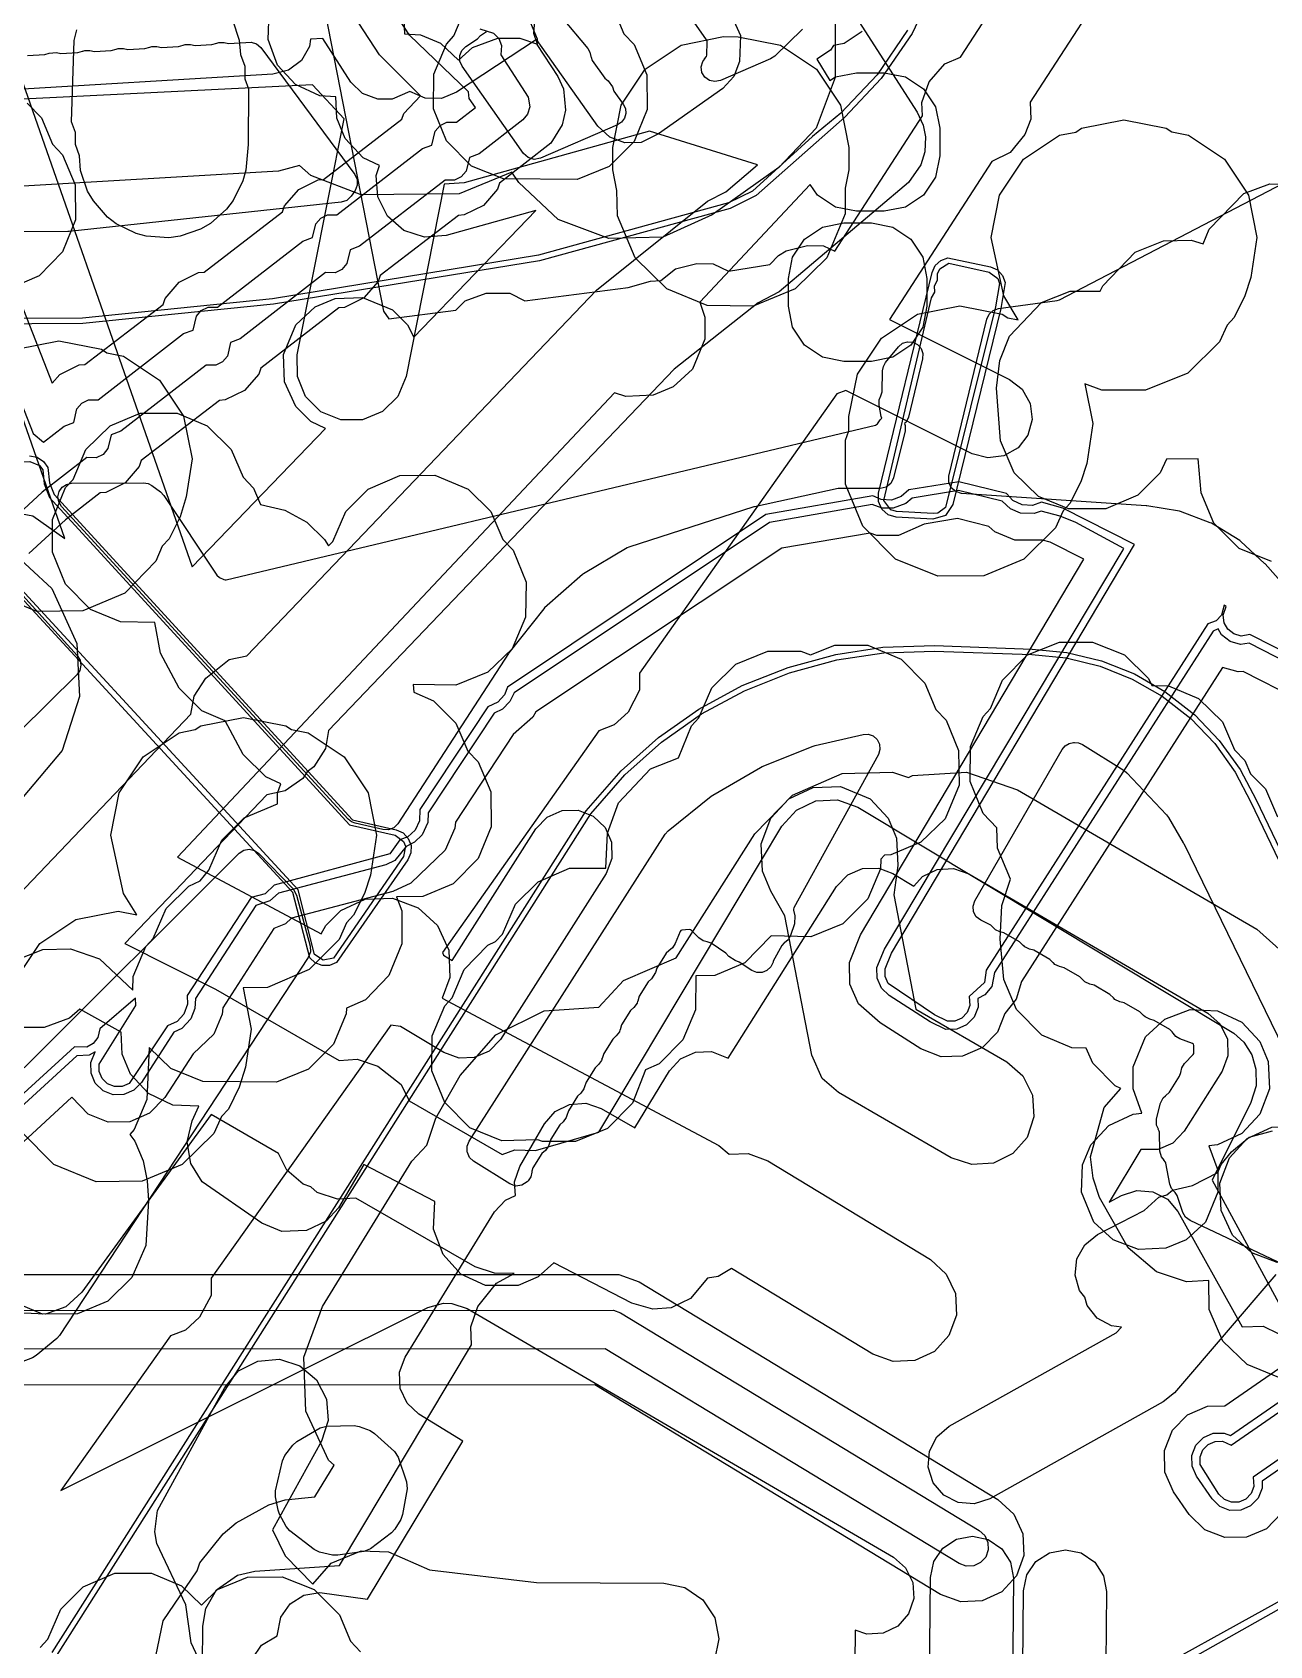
# Model space of a CAD drawing. Header units: metres. Extents: x -2677 to -840, y 169 to 1487.
# Drawn here: x -1967.2 to -1922.5, y 277.6 to 335.8 of the extents above; entities that cross this region are included whole.
import ezdxf

# ---------------------------------------------------------------- set-up
doc = ezdxf.new("R2010")
doc.units = ezdxf.units.M
doc.layers.add('AI_GREENING_EXCLUSIONS', color=1, linetype='Continuous')
doc.layers.add('AI_GREENING_LAWN', color=82, linetype='Continuous')

msp = doc.modelspace()

# ---------------------------------------------------------------- linework, layer by layer
at = {"layer": 'AI_GREENING_EXCLUSIONS'}
for points in [[(-1973.6, 337.795), (-1967.155, 321.328), (-1966.779, 321.02), (-1966.037, 321.594), (-1965.693, 321.723), (-1965.576, 322.219), (-1965.397, 322.425), (-1965.153, 322.547), (-1964.812, 322.544), (-1961.728, 324.932), (-1961.384, 325.061), (-1961.267, 325.557), (-1961.088, 325.763), (-1960.843, 325.885), (-1960.503, 325.881), (-1957.419, 328.27), (-1957.074, 328.399), (-1956.958, 328.895), (-1956.778, 329.101), (-1956.534, 329.223), (-1956.193, 329.219), (-1953.109, 331.607), (-1952.765, 331.736), (-1952.648, 332.232), (-1952.469, 332.438), (-1952.225, 332.56), (-1951.884, 332.556), (-1951.195, 333.09), (-1951.427, 333.415), (-1951.452, 333.658), (-1953.572, 335.696), (-1961.815, 348.358)], [(-1972.318, 338.087), (-1966.467, 323.138), (-1966.193, 323.453), (-1965.495, 323.802), (-1965.292, 323.816), (-1962.467, 325.988), (-1962.396, 326.202), (-1961.884, 326.791), (-1961.186, 327.139), (-1960.983, 327.153), (-1958.158, 329.326), (-1958.086, 329.54), (-1957.574, 330.129), (-1956.876, 330.477), (-1956.674, 330.491), (-1953.848, 332.664), (-1953.777, 332.877), (-1953.182, 333.508), (-1954.662, 334.987), (-1962.904, 347.649)], [(-1957.349, 340.269), (-1954.516, 325.737), (-1954.326, 325.466), (-1951.909, 325.783), (-1951.564, 326.113), (-1950.813, 326.392), (-1949.954, 326.389), (-1949.412, 326.11), (-1945.68, 326.599), (-1944.882, 326.822), (-1944.511, 326.85), (-1943.972, 327.266), (-1943.205, 327.467), (-1942.621, 327.447), (-1942.07, 327.185), (-1940.568, 327.429), (-1940.267, 327.746), (-1939.984, 327.915), (-1939.217, 328.117), (-1938.633, 328.096), (-1938.227, 327.911), (-1935.067, 332.791), (-1935.095, 333.267), (-1934.821, 334.02), (-1934.262, 334.672), (-1933.698, 334.904), (-1931.17, 338.808)], [(-1969.138, 338.563), (-1961.418, 316.516), (-1956.605, 321.504), (-1957.134, 321.766), (-1957.674, 322.306), (-1958.083, 323.188), (-1958.122, 324.174), (-1957.674, 325.25), (-1956.975, 325.897), (-1956.252, 326.199), (-1955.266, 326.238), (-1954.19, 325.79), (-1953.65, 325.25), (-1953.423, 324.803), (-1949.012, 329.375), (-1952.256, 328.473), (-1953.034, 328.414), (-1953.776, 328.658), (-1954.367, 329.167), (-1954.719, 329.864), (-1954.777, 330.642), (-1954.662, 330.993), (-1955.246, 331.278), (-1955.893, 331.977), (-1956.195, 332.7), (-1956.234, 333.475), (-1956.806, 333.514), (-1957.688, 333.923), (-1958.335, 334.622), (-1958.676, 335.539), (-1958.637, 336.525)], [(-1927.631, 338.753), (-1931.175, 333.281), (-1931.153, 332.664), (-1931.37, 332.121), (-1931.902, 331.462), (-1932.562, 331.14), (-1936.258, 325.446), (-1931.93, 323.281), (-1931.468, 322.922), (-1931.178, 322.414), (-1931.105, 321.833), (-1931.259, 321.269), (-1931.618, 320.806), (-1932.127, 320.517), (-1932.708, 320.444), (-1933.272, 320.598), (-1937.833, 322.879), (-1938.153, 322.762), (-1945.271, 312.683), (-1945.274, 312.066), (-1945.69, 311.278), (-1946.195, 310.81), (-1946.742, 310.599), (-1952.39, 302.601), (-1952.347, 302.501), (-1952.04, 302.315), (-1949.014, 307.061), (-1948.609, 307.483), (-1948.073, 307.719), (-1947.488, 307.731), (-1946.943, 307.519), (-1946.52, 307.114), (-1946.285, 306.578), (-1946.272, 305.993), (-1946.484, 305.448), (-1950.298, 299.466), (-1950.703, 299.044), (-1951.239, 298.808), (-1951.789, 298.79), (-1952.339, 298.989), (-1953.901, 299.934), (-1954.246, 299.98), (-1960.727, 290.846), (-1960.731, 290.229), (-1961.15, 289.442), (-1961.655, 288.975), (-1962.203, 288.766), (-1966.162, 283.187), (-1952.918, 289.796), (-1952.354, 289.95), (-1952.046, 289.94), (-1951.493, 289.75), (-1936.114, 280.786), (-1935.675, 280.398), (-1935.419, 279.872), (-1935.383, 279.288), (-1935.573, 278.734), (-1935.961, 278.296), (-1936.487, 278.039), (-1937.071, 278.003), (-1937.496, 278.15), (-1937.529, 274.583)], [(-1938.214, 336.244), (-1938.213, 334.171), (-1938.907, 332.348), (-1940.245, 330.928), (-1942.654, 329.215), (-1944.434, 328.416), (-1946.384, 328.358), (-1948.208, 329.052), (-1949.627, 330.39), (-1949.888, 330.758), (-1951.778, 329.98), (-1955.314, 329.942), (-1957.135, 330.642), (-1957.54, 330.994), (-1958.299, 330.796), (-1968.333, 330.198), (-1970.529, 330.449), (-1972.33, 331.473), (-1988.821, 330.67), (-1990.746, 330.981), (-1992.382, 331.991), (-1993.548, 333.588), (-1993.995, 335.43), (-1994.088, 338.014)], [(-1934.557, 337.627), (-1935.44, 335.763), (-1936.56, 334.131), (-1937.863, 332.744), (-1941.072, 329.911), (-1942.007, 329.452), (-1948.89, 327.561), (-1958.485, 325.989), (-1965.36, 325.295), (-1978.244, 325.213), (-1981.866, 325.364), (-1985.49, 325.871), (-1990.071, 327.22), (-1992.86, 328.886), (-1995.479, 331.328), (-1996.349, 332.686), (-1996.962, 333.905), (-1997.49, 335.232), (-1997.913, 336.669)], [(-1967.939, 318.498), (-1967.171, 318.359), (-1966.013, 317.535), (-1973.001, 337.49)], [(-1935.606, 335.875), (-1936.706, 334.268), (-1938.009, 332.88), (-1939.035, 332.043), (-1941.199, 330.066), (-1942.06, 329.645), (-1948.923, 327.758), (-1958.518, 326.187), (-1965.38, 325.494), (-1978.245, 325.413), (-1981.843, 325.563), (-1985.434, 326.063), (-1989.969, 327.392), (-1992.724, 329.032), (-1995.342, 331.474), (-1996.17, 332.776), (-1996.784, 333.995), (-1997.304, 335.305), (-1997.705, 336.66)], [(-1937.578, 336.53), (-1935.262, 332.926), (-1935.04, 332.456), (-1934.952, 332.026), (-1934.976, 331.487), (-1935.121, 331.023), (-1935.574, 330.388), (-1940.231, 326.437), (-1940.997, 326.048), (-1944.029, 323.644), (-1956.494, 310.609), (-1956.606, 309.96), (-1957.024, 309.301), (-1957.274, 309.125), (-1957.427, 308.882), (-1958.064, 308.432), (-1958.718, 308.284), (-1963.843, 302.924), (-1960.578, 301.282), (-1956.113, 298.706), (-1955.46, 298.749), (-1954.721, 298.498), (-1953.878, 297.837), (-1953.587, 297.248), (-1950.227, 295.309), (-1949.776, 295.478), (-1949.025, 295.452), (-1946.744, 296.117), (-1940.136, 307.16), (-1939.614, 307.737), (-1938.908, 308.071), (-1938.129, 308.11), (-1937.394, 307.847), (-1923.83, 299.695), (-1923.475, 299.363), (-1923.187, 298.906), (-1923.033, 298.388), (-1923.031, 297.785), (-1923.219, 297.187), (-1924.616, 294.387), (-1920.187, 286.218)], [(-1953.795, 336.525), (-1953.756, 335.75), (-1953.184, 335.711), (-1952.461, 335.409), (-1951.805, 334.804), (-1951.303, 335.255), (-1950.386, 335.596), (-1949.594, 335.596), (-1948.959, 335.373), (-1949.086, 335.761), (-1949.026, 336.539)], [(-1941.872, 336.222), (-1941.632, 335.688), (-1941.664, 334.753), (-1941.872, 334.206), (-1942.274, 333.78), (-1944.586, 332.136), (-1945.217, 331.827), (-1945.802, 331.81), (-1946.349, 332.018), (-1946.775, 332.419), (-1948.995, 335.54), (-1951.879, 333.638), (-1952.422, 333.42), (-1953.008, 333.427), (-1953.561, 333.672), (-1954.197, 333.394), (-1954.72, 333.391), (-1955.267, 333.601), (-1955.691, 334.004), (-1956.709, 335.58), (-1957.143, 335.558), (-1957.179, 335.296), (-1957.475, 334.791), (-1957.941, 334.438), (-1958.507, 334.29), (-1968.541, 333.692)], [(-1951.032, 335.929), (-1950.546, 335.774), (-1950.355, 335.58), (-1950.252, 335.327), (-1950.282, 334.987), (-1949.294, 333.467), (-1949.236, 333.115), (-1949.315, 332.854), (-1949.487, 332.642), (-1951.066, 331.419), (-1951.41, 331.29), (-1951.527, 330.794), (-1951.706, 330.588), (-1951.951, 330.466), (-1952.292, 330.47), (-1955.375, 328.081), (-1955.72, 327.952), (-1955.837, 327.457), (-1956.016, 327.25), (-1956.26, 327.128), (-1956.601, 327.132), (-1959.685, 324.744), (-1960.029, 324.615), (-1960.146, 324.119), (-1960.325, 323.913), (-1960.569, 323.791), (-1960.91, 323.795), (-1963.994, 321.406), (-1964.339, 321.277), (-1964.455, 320.781), (-1964.634, 320.575), (-1964.879, 320.453), (-1965.22, 320.457), (-1966.832, 319.208), (-1968.149, 317.984)], [(-1949.269, 336.294), (-1948.975, 335.571), (-1948.977, 335.368), (-1948.218, 334.211), (-1948.021, 333.768), (-1947.942, 332.991), (-1948.066, 332.465), (-1948.482, 331.805), (-1950.327, 330.363), (-1950.398, 330.149), (-1950.91, 329.56), (-1951.609, 329.212), (-1951.811, 329.198), (-1954.636, 327.025), (-1954.708, 326.812), (-1955.22, 326.223), (-1955.918, 325.874), (-1956.12, 325.86), (-1958.946, 323.688), (-1959.017, 323.474), (-1959.529, 322.885), (-1960.227, 322.537), (-1960.43, 322.522), (-1963.255, 320.35), (-1963.327, 320.136), (-1963.838, 319.547), (-1964.537, 319.199), (-1964.739, 319.185), (-1965.99, 318.216), (-1967.317, 316.998)], [(-1959.968, 336.255), (-1959.719, 335.524), (-1959.679, 335.002), (-1959.519, 334.585), (-1959.519, 334.122), (-1959.39, 333.762), (-1959.401, 331.752), (-1959.484, 330.828), (-1959.587, 330.444), (-1959.94, 329.729), (-1960.176, 329.421), (-1960.759, 328.906), (-1961.114, 328.699), (-1961.855, 328.445), (-1962.264, 328.389), (-1963.073, 328.445), (-1963.44, 328.543), (-1964.157, 328.898), (-1964.47, 329.138), (-1964.98, 329.717), (-1965.189, 330.076), (-1965.442, 330.813), (-1965.479, 331.352), (-1965.632, 331.752), (-1965.632, 332.193), (-1965.771, 332.575), (-1965.677, 335.508), (-1965.575, 335.889)], [(-1937.242, 335.836), (-1937.891, 335.402), (-1938.278, 335.325), (-1938.39, 335.158), (-1938.872, 334.835), (-1938.406, 334.061), (-1938.209, 334.193), (-1937.444, 334.345), (-1936.444, 334.345), (-1935.679, 334.193), (-1935.03, 333.759), (-1934.596, 333.11), (-1934.444, 332.345), (-1934.444, 331.345), (-1934.596, 330.58), (-1935.03, 329.931), (-1935.679, 329.497), (-1936.444, 329.345), (-1937.444, 329.345), (-1938.209, 329.497), (-1938.858, 329.931), (-1939.113, 330.312), (-1943.105, 326.068), (-1942.919, 325.522), (-1942.919, 324.73), (-1943.367, 323.654), (-1944.066, 323.007), (-1944.789, 322.705), (-1945.775, 322.666), (-1946.184, 322.795), (-1961.95, 306.035), (-1956.759, 303.271), (-1956.593, 303.571), (-1956.053, 304.111), (-1955.171, 304.52), (-1954.185, 304.559), (-1953.268, 304.218), (-1952.569, 303.571), (-1952.16, 302.689), (-1952.121, 301.703), (-1952.395, 300.947), (-1942.416, 295.632), (-1942.045, 295.329), (-1941.355, 295.349), (-1940.651, 295.087), (-1934.782, 291.526), (-1934.207, 290.999), (-1933.877, 290.291), (-1933.843, 289.512), (-1934.11, 288.778), (-1934.637, 288.203), (-1935.344, 287.873), (-1936.124, 287.839), (-1936.857, 288.106), (-1941.96, 291.202), (-1942.444, 290.91), (-1942.82, 290.853), (-1943.433, 290.12), (-1944.137, 289.783), (-1944.799, 289.728), (-1945.549, 289.945), (-1948.372, 291.404), (-1948.935, 290.893), (-1949.658, 290.591), (-1950.838, 290.591), (-1951.72, 291), (-1952.367, 291.699), (-1952.708, 292.616), (-1952.661, 293.622), (-1955.227, 294.949), (-1956.136, 293.391), (-1956.586, 292.91), (-1957.287, 292.567), (-1958.188, 292.538), (-1958.909, 292.836), (-1961.058, 294.331), (-1961.471, 294.993), (-1961.599, 295.763), (-1961.423, 296.523), (-1961.181, 297.059), (-1962.113, 297.098), (-1962.995, 297.507), (-1963.642, 298.206), (-1963.944, 298.929), (-1963.983, 299.725), (-1965.473, 300.552), (-1965.844, 300.233), (-1966.761, 299.892), (-1967.553, 299.892)], [(-1971.919, 300.252), (-1961.461, 311.202), (-1961.348, 311.847), (-1960.929, 312.505), (-1960.086, 313.168), (-1959.445, 313.311), (-1946.832, 326.5), (-1942.821, 329.707), (-1942.158, 330.047), (-1941.013, 331.018), (-1944.92, 332.235), (-1951.604, 330.377), (-1952.324, 330.323), (-1953.7, 323.389), (-1953.999, 322.668), (-1954.55, 322.116), (-1955.271, 321.817), (-1956.051, 321.816), (-1956.772, 322.115), (-1957.324, 322.666), (-1957.623, 323.387), (-1957.624, 324.167), (-1955.934, 332.681), (-1957.072, 333.914), (-1975.323, 333.012)], [(-1967.369, 333.245), (-1966.86, 332.717), (-1966.463, 331.767), (-1966.093, 331.379), (-1965.64, 330.295), (-1965.625, 329.038), (-1966.093, 327.884), (-1966.942, 327.017), (-1968.082, 326.525)], [(-1922.47, 316.706), (-1923.635, 317.176), (-1924.557, 318.098), (-1925.01, 319.182), (-1925.12, 320.411), (-1926.262, 320.404), (-1926.485, 319.912), (-1927.295, 319.102), (-1928.445, 318.604), (-1929.796, 318.604), (-1930.879, 319.057), (-1931.757, 319.912), (-1932.255, 321.063), (-1932.4, 322.963), (-1932.27, 323.961), (-1931.931, 324.836), (-1930.77, 326.058), (-1929.741, 326.465), (-1928.649, 326.461), (-1928.557, 326.653), (-1927.396, 327.874), (-1926.367, 328.282), (-1926.367, 328.282), (-1925.372, 328.308), (-1924.943, 328.172), (-1924.727, 328.705), (-1923.468, 329.984), (-1922.537, 330.334), (-1921.398, 330.315)], [(-1967.755, 324.367), (-1966.224, 324.671), (-1964.693, 324.367), (-1964.494, 324.233), (-1964.494, 324.233), (-1963.891, 324.114), (-1962.594, 323.246), (-1961.726, 321.949), (-1961.422, 320.418), (-1961.629, 319.047), (-1961.855, 318.322), (-1962.248, 317.532), (-1962.497, 317.265), (-1962.726, 316.716), (-1963.849, 315.572), (-1965.358, 314.925), (-1967.019, 314.909), (-1968.541, 315.529)], [(-1967.835, 302.296), (-1966.805, 302.704), (-1965.811, 302.73), (-1964.761, 302.378), (-1963.562, 301.243), (-1963.547, 301.732), (-1963.094, 302.816), (-1962.822, 303.107), (-1962.355, 304.189), (-1961.544, 304.999), (-1961.132, 305.186), (-1960.82, 305.572), (-1960.353, 306.654), (-1959.542, 307.464), (-1958.341, 307.968), (-1958.341, 308.349), (-1958.214, 308.689), (-1958.762, 308.934), (-1959.573, 309.745), (-1960.225, 310.954), (-1961.071, 311.324), (-1961.881, 312.134), (-1962.565, 313.4), (-1962.767, 314.513), (-1963.999, 314.528), (-1965.083, 314.981), (-1965.989, 315.887), (-1966.456, 317.041), (-1966.456, 318.228), (-1965.989, 319.382), (-1965.717, 319.672), (-1965.249, 320.755), (-1964.382, 321.604), (-1963.298, 322.057), (-1961.962, 322.056), (-1960.879, 321.603), (-1960.011, 320.754), (-1959.575, 319.747), (-1959.205, 319.359), (-1958.957, 318.766), (-1958.071, 318.562), (-1957.284, 318.131), (-1956.637, 317.497), (-1956.498, 317.269), (-1956.341, 317.427), (-1955.873, 318.509), (-1955.063, 319.319), (-1953.922, 319.811), (-1952.665, 319.825), (-1951.454, 319.319), (-1950.644, 318.509), (-1950.208, 317.502), (-1949.838, 317.114), (-1949.371, 315.96), (-1949.385, 314.703), (-1949.877, 313.562), (-1950.744, 312.713), (-1951.898, 312.246), (-1953.446, 312.268), (-1953.417, 311.995), (-1952.715, 311.686), (-1951.905, 310.876), (-1951.469, 309.869), (-1951.099, 309.481), (-1950.646, 308.397), (-1950.632, 307.14), (-1951.099, 305.987), (-1952.005, 305.08), (-1953.089, 304.627), (-1954.048, 304.613), (-1953.85, 304.105), (-1953.85, 302.918), (-1954.318, 301.765), (-1955.167, 300.897), (-1955.852, 300.596), (-1955.866, 300.383), (-1956.32, 299.299), (-1957.226, 298.393), (-1958.379, 297.926), (-1961.035, 297.948), (-1962.188, 298.415), (-1962.964, 299.173), (-1963.051, 297.301), (-1963.505, 296.218), (-1963.67, 296.031), (-1963.491, 295.796), (-1963.192, 295.087), (-1963.037, 294.367), (-1962.997, 293.651), (-1963.091, 292.024), (-1963.589, 290.874), (-1964.466, 290.019), (-1965.55, 289.565), (-1966.819, 289.549), (-1968.051, 290.064)], [(-1967.286, 320.516), (-1967.015, 320.469), (-1966.783, 320.322), (-1966.626, 320.096), (-1966.564, 319.549), (-1966.396, 319.13), (-1955.631, 307.389), (-1954.051, 307.024), (-1953.805, 306.914), (-1953.619, 306.719), (-1953.52, 306.467), (-1953.52, 306.467), (-1953.524, 306.197), (-1953.63, 305.949), (-1956.212, 302.236), (-1956.459, 302.133), (-1956.728, 302.13), (-1956.977, 302.228), (-1957.171, 302.412), (-1957.781, 304.762), (-1971.143, 319.256)], [(-1920.621, 312.737), (-1923.249, 314.078), (-1923.567, 314.019), (-1923.83, 314.094), (-1924.044, 314.263), (-1924.178, 314.501), (-1924.21, 314.772), (-1924.107, 315.091), (-1924.179, 315.13), (-1924.276, 314.768), (-1924.465, 314.571), (-1924.77, 314.46), (-1932.772, 301.961), (-1932.831, 301.519), (-1933.382, 301.009), (-1933.355, 300.686), (-1933.454, 300.432), (-1933.644, 300.235), (-1933.894, 300.125), (-1934.167, 300.12), (-1934.632, 300.354), (-1936.303, 301.487), (-1936.412, 301.737), (-1936.417, 302.011), (-1936.18, 302.573), (-1927.418, 317.319), (-1929.996, 318.63), (-1930.771, 318.846), (-1931.098, 318.73), (-1931.473, 318.75), (-1931.805, 318.909), (-1932.04, 319.168), (-1933.752, 319.582), (-1935.563, 319.298), (-1935.834, 319.051), (-1936.184, 318.926), (-1936.558, 318.946), (-1936.857, 319.082), (-1940.724, 318.403), (-1950.038, 312.174), (-1950.147, 311.902), (-1950.39, 311.634), (-1950.75, 311.469), (-1953.198, 307.755), (-1953.211, 307.347), (-1953.37, 307.014), (-1953.638, 306.772), (-1953.919, 306.66), (-1954.281, 306.161), (-1958.462, 305.033), (-1958.782, 304.714), (-1959.293, 304.588), (-1961.6, 301.051), (-1961.592, 300.731), (-1961.717, 300.381), (-1961.96, 300.113), (-1962.311, 299.949), (-1963.692, 297.875), (-1963.943, 297.767), (-1964.216, 297.762), (-1964.47, 297.863), (-1964.666, 298.053), (-1964.774, 298.304), (-1964.779, 298.577), (-1963.455, 300.689), (-1963.464, 300.95), (-1964.749, 299.846), (-1964.816, 299.529), (-1964.985, 299.314), (-1965.223, 299.18), (-1965.669, 299.196), (-1970.449, 294.827)], [(-1920.862, 312.523), (-1923.28, 313.757), (-1923.591, 313.72), (-1923.966, 313.826), (-1924.273, 314.068), (-1924.392, 314.282), (-1924.581, 314.199), (-1932.468, 301.88), (-1932.566, 301.379), (-1932.812, 301.076), (-1933.066, 300.938), (-1933.06, 300.633), (-1933.202, 300.27), (-1933.472, 299.989), (-1933.83, 299.832), (-1934.22, 299.825), (-1934.794, 300.102), (-1936.268, 301.045), (-1936.549, 301.316), (-1936.705, 301.673), (-1936.713, 302.063), (-1936.438, 302.726), (-1927.822, 317.13), (-1927.804, 317.179), (-1929.533, 318.114), (-1930.102, 318.347), (-1930.779, 318.524), (-1931.039, 318.436), (-1931.532, 318.456), (-1931.893, 318.607), (-1932.193, 318.881), (-1933.764, 319.276), (-1935.443, 319), (-1935.666, 318.803), (-1936.125, 318.632), (-1936.521, 318.632), (-1936.877, 318.76), (-1940.589, 318.122), (-1949.799, 311.972), (-1949.952, 311.655), (-1950.222, 311.385), (-1950.526, 311.237), (-1952.897, 307.641), (-1952.917, 307.287), (-1953.121, 306.847), (-1953.391, 306.577), (-1953.696, 306.429), (-1954.106, 305.918), (-1954.435, 305.763), (-1958.306, 304.747), (-1958.615, 304.465), (-1959.126, 304.294), (-1961.298, 300.94), (-1961.317, 300.575), (-1961.468, 300.213), (-1961.792, 299.864), (-1962.085, 299.721), (-1963.25, 297.908), (-1963.522, 297.628), (-1963.88, 297.473), (-1964.27, 297.467), (-1964.633, 297.611), (-1964.913, 297.883), (-1965.068, 298.241), (-1965.074, 298.631), (-1964.916, 299.015), (-1965.129, 298.895), (-1965.584, 298.867), (-1970.247, 294.606)], [(-1921.556, 311.754), (-1923.495, 312.744), (-1923.67, 312.723), (-1924.236, 312.883), (-1931.492, 301.55), (-1931.682, 300.912), (-1932.098, 300.399), (-1932.36, 299.731), (-1932.901, 299.168), (-1933.616, 298.855), (-1934.396, 298.84), (-1935.122, 299.125), (-1936.596, 300.068), (-1937.369, 300.744), (-1937.682, 301.459), (-1937.697, 302.239), (-1937.297, 303.237), (-1929.245, 316.79), (-1930.456, 317.405), (-1930.74, 317.477), (-1931.73, 317.476), (-1932.452, 317.778), (-1932.666, 317.966), (-1933.807, 318.255), (-1934.999, 318.056), (-1935.927, 317.652), (-1936.718, 317.652), (-1936.953, 317.729), (-1940.142, 317.185), (-1949.023, 311.287), (-1949.123, 311.096), (-1949.832, 310.465), (-1951.917, 307.302), (-1951.936, 307.089), (-1952.292, 306.288), (-1953.523, 305.105), (-1954.18, 304.796), (-1957.83, 303.836), (-1958.055, 303.636), (-1958.474, 303.461), (-1960.317, 300.606), (-1960.337, 300.377), (-1960.639, 299.654), (-1961.387, 298.95), (-1962.41, 297.366), (-1962.953, 296.806), (-1963.669, 296.496), (-1964.45, 296.484), (-1965.175, 296.771), (-1965.764, 297.38), (-1969.572, 293.868)], [(-1922.203, 287.265), (-1923.356, 287.733), (-1924.224, 288.582), (-1924.716, 289.722), (-1924.73, 290.765), (-1925.534, 290.723), (-1926.623, 291.081), (-1927.638, 291.949), (-1928.683, 293.762), (-1928.906, 294.463), (-1929, 295.227), (-1928.513, 297.011), (-1927.909, 297.696), (-1928.111, 297.795), (-1928.922, 298.605), (-1929.163, 299.149), (-1929.673, 299.165), (-1930.757, 299.618), (-1930.757, 299.618), (-1931.679, 300.54), (-1932.132, 301.624), (-1932.265, 303.077), (-1932.197, 304.3), (-1931.887, 305.245), (-1932.364, 306.364), (-1932.378, 307.097), (-1932.882, 307.62), (-1933.35, 308.774), (-1933.336, 310.031), (-1932.882, 311.115), (-1932.61, 311.405), (-1932.181, 312.431), (-1931.275, 313.337), (-1930.122, 313.804), (-1928.934, 313.804), (-1927.781, 313.337), (-1926.913, 312.488), (-1926.793, 312.235), (-1926.192, 312.221), (-1925.109, 311.768), (-1924.241, 310.919), (-1923.805, 309.912), (-1923.435, 309.523), (-1923.235, 309.044), (-1922.694, 308.503), (-1922.258, 307.496)], [(-1966.475, 277.345), (-1947.2, 307.714), (-1945.934, 309.159), (-1944.594, 310.356), (-1943.133, 311.382), (-1941.568, 312.23), (-1939.915, 312.89), (-1938.191, 313.356), (-1936.495, 313.613), (-1934.634, 313.676), (-1931.11, 313.551), (-1929.862, 313.427), (-1928.608, 313.124), (-1927.421, 312.651), (-1926.317, 312.021), (-1925.238, 311.178), (-1924.356, 310.254), (-1923.605, 309.205), (-1923.031, 308.113), (-1905.081, 270.715)], [(-1966.306, 277.238), (-1947.031, 307.606), (-1945.8, 309.01), (-1944.478, 310.193), (-1943.037, 311.207), (-1941.493, 312.044), (-1939.862, 312.697), (-1938.161, 313.159), (-1936.465, 313.415), (-1934.641, 313.476), (-1931.117, 313.351), (-1929.882, 313.228), (-1928.656, 312.929), (-1927.496, 312.466), (-1926.417, 311.848), (-1925.382, 311.039), (-1924.518, 310.137), (-1923.782, 309.112), (-1923.212, 308.026), (-1905.267, 270.641)], [(-1967.783, 301.623), (-1966.915, 302.92), (-1965.618, 303.788), (-1964.087, 304.092), (-1963.42, 303.959), (-1963.896, 304.735), (-1963.896, 304.735), (-1964.357, 306.831), (-1964.053, 308.362), (-1963.185, 309.659), (-1961.888, 310.527), (-1961.305, 310.642), (-1961.1, 310.78), (-1959.569, 311.084), (-1958.038, 310.78), (-1957.839, 310.646), (-1957.236, 310.527), (-1955.939, 309.659), (-1955.071, 308.362), (-1954.767, 306.831), (-1954.988, 305.39), (-1955.2, 304.735), (-1955.593, 303.945), (-1955.845, 303.675), (-1956.115, 303.067), (-1957.195, 301.987), (-1958.704, 301.34), (-1959.58, 301.324), (-1959.285, 299.839), (-1959.492, 298.468), (-1959.718, 297.743), (-1960.111, 296.953), (-1960.36, 296.686), (-1960.632, 296.073), (-1961.776, 294.95), (-1963.221, 294.346), (-1964.882, 294.33), (-1966.404, 294.95), (-1967.591, 296.137)], [(-1962.859, 276.575), (-1962.467, 278.486), (-1961.242, 280.287), (-1961.242, 280.287), (-1961.137, 280.578), (-1960.296, 281.629), (-1959.827, 282.023), (-1958.648, 282.672), (-1958.063, 282.857), (-1956.986, 282.96), (-1956.299, 284.097), (-1956.497, 284.281), (-1957.313, 286.054), (-1957.388, 288.003), (-1956.711, 289.833), (-1953.495, 295.072), (-1952.955, 295.654), (-1952.63, 296.619), (-1951.742, 298.165), (-1950.459, 299.634), (-1948.711, 300.501), (-1946.743, 300.625), (-1945.848, 301.592), (-1943.955, 302.412), (-1941.114, 306.88), (-1939.757, 308.282), (-1937.967, 309.058), (-1936.151, 309.113), (-1935.57, 308.914), (-1935.428, 308.983), (-1933.481, 309.102), (-1931.636, 308.468), (-1923.004, 303.437), (-1921.515, 302.107)], [(-1959.241, 277.127), (-1958.913, 277.612), (-1958.913, 277.612), (-1958.351, 277.948), (-1958.22, 278.615), (-1957.883, 279.093), (-1957.389, 279.407), (-1956.812, 279.507), (-1955.089, 279.262), (-1951.656, 284.97), (-1953.235, 285.939), (-1953.664, 286.336), (-1953.909, 286.868), (-1953.931, 287.453), (-1953.728, 288.002), (-1950.512, 293.241), (-1950.114, 293.67), (-1949.75, 293.838), (-1949.783, 294.321), (-1949.596, 294.875), (-1948.707, 296.421), (-1948.322, 296.862), (-1947.798, 297.122), (-1947.214, 297.161), (-1946.659, 296.974), (-1945.449, 296.279), (-1944.19, 298.33), (-1943.793, 298.759), (-1943.261, 299.004), (-1942.676, 299.026), (-1942.072, 298.79), (-1938.172, 304.984), (-1937.765, 305.404), (-1937.228, 305.637), (-1936.643, 305.647), (-1936.133, 305.453), (-1935.372, 304.991), (-1935.062, 305.342), (-1934.536, 305.598), (-1933.952, 305.634), (-1933.399, 305.444), (-1924.767, 300.413), (-1924.32, 300.014), (-1924.065, 299.472), (-1924.042, 298.873), (-1924.255, 298.314), (-1925.628, 296.149), (-1926.032, 295.725), (-1926.567, 295.488), (-1927.188, 295.488), (-1928.332, 293.59), (-1927.889, 293.837), (-1927.332, 294.017), (-1926.748, 293.97), (-1926.227, 293.703), (-1925.848, 293.258), (-1923.525, 289.092), (-1922.777, 289.123), (-1922.226, 288.859)], [(-1961.041, 276.9), (-1961.032, 278.297), (-1960.925, 278.928), (-1960.535, 279.604), (-1959.785, 280.137), (-1959.161, 280.28), (-1956.102, 280.478), (-1951.336, 288.444), (-1951.368, 289.097), (-1951.106, 289.832), (-1950.431, 290.665), (-1949.795, 291.018), (-1950.509, 291.029), (-1951.21, 291.259), (-1955.511, 293.74), (-1956.168, 293.695), (-1956.907, 293.944), (-1957.138, 294.146), (-1957.409, 294.237), (-1957.998, 294.748), (-1958.297, 295.348), (-1960.735, 296.755), (-1965.401, 290.344), (-1965.977, 289.817), (-1966.71, 289.551), (-1967.49, 289.585)], [(-1922.31, 290.984), (-1925.967, 286.716), (-1926.376, 286.382), (-1932.639, 282.889), (-1933.196, 282.709), (-1933.78, 282.756), (-1934.301, 283.022), (-1934.68, 283.468), (-1934.86, 284.025), (-1934.813, 284.608), (-1934.546, 285.129), (-1934.101, 285.509), (-1928.071, 288.872), (-1927.889, 289.084), (-1928.246, 289.125), (-1928.759, 289.408), (-1929.123, 289.866), (-1929.208, 290.16), (-1929.399, 290.399), (-1929.561, 290.961), (-1929.495, 291.543), (-1929.212, 292.055), (-1928.754, 292.42), (-1927.061, 293.294), (-1926.542, 293.769), (-1926.248, 293.853), (-1926.048, 294.023), (-1925.328, 294.188), (-1924.406, 294.664), (-1924.291, 294.957), (-1923.914, 295.405), (-1923.28, 295.933), (-1922.438, 296.17)], [(-1906.453, 295.21), (-1923.136, 283.666), (-1923.104, 283.33), (-1923.204, 283.076), (-1923.394, 282.879), (-1923.645, 282.771), (-1923.918, 282.766), (-1924.172, 282.867), (-1924.368, 283.057), (-1925.046, 284.13), (-1925.05, 284.403), (-1924.95, 284.657), (-1924.76, 284.853), (-1924.509, 284.962), (-1924.236, 284.966), (-1923.933, 284.818), (-1910.511, 294.104)], [(-1922.112, 282.371), (-1922.655, 281.81), (-1923.371, 281.5), (-1924.151, 281.487), (-1924.877, 281.774), (-1925.437, 282.317), (-1926.006, 283.139), (-1926.317, 283.855), (-1926.329, 284.636), (-1926.042, 285.361), (-1925.5, 285.922), (-1924.784, 286.232), (-1924.158, 286.243), (-1912.434, 294.354)], [(-1913.681, 289.843), (-1922.813, 283.525), (-1922.809, 283.276), (-1922.952, 282.913), (-1923.224, 282.633), (-1923.582, 282.478), (-1923.972, 282.471), (-1924.335, 282.615), (-1924.615, 282.886), (-1925.184, 283.708), (-1925.339, 284.066), (-1925.346, 284.457), (-1925.202, 284.819), (-1924.931, 285.1), (-1924.573, 285.255), (-1924.183, 285.261), (-1923.951, 285.17), (-1911.15, 294.027)], [(-1985.492, 290.987), (-1946.02, 290.979), (-1945.286, 290.712), (-1932.346, 282.86), (-1931.77, 282.333), (-1931.44, 281.626), (-1931.406, 280.846), (-1931.673, 280.113), (-1932.2, 279.537), (-1932.908, 279.207), (-1933.687, 279.173), (-1934.421, 279.44), (-1946.883, 287.002), (-1975.395, 286.991)], [(-1986.574, 289.686), (-1946.217, 289.694), (-1945.961, 289.6), (-1933.02, 281.749), (-1932.819, 281.564), (-1932.703, 281.316), (-1932.691, 281.044), (-1932.785, 280.787), (-1932.969, 280.586), (-1933.217, 280.47), (-1933.49, 280.458), (-1933.746, 280.552), (-1946.52, 288.302), (-1984.947, 288.287)], [(-1961.044, 276.812), (-1961.453, 277.694), (-1961.646, 279.068), (-1962.695, 281.271), (-1962.769, 281.695), (-1962.666, 282.468), (-1960.245, 286.905), (-1959.742, 287.501), (-1959.048, 287.859), (-1958.27, 287.924), (-1957.527, 287.686), (-1957.527, 287.686), (-1956.931, 287.182), (-1956.573, 286.489), (-1956.508, 285.711), (-1956.746, 284.968), (-1958.517, 281.769), (-1958.057, 280.833), (-1957.069, 279.804), (-1956.397, 280.562), (-1955.321, 281.01), (-1954.335, 280.971), (-1952.849, 280.322), (-1948.994, 279.874), (-1944.402, 279.844), (-1943.638, 279.686), (-1942.992, 279.249), (-1942.562, 278.597), (-1942.415, 277.831), (-1942.572, 277.066)], [(-1934.823, 275.159), (-1934.778, 280.051), (-1934.658, 280.624), (-1934.328, 281.107), (-1933.839, 281.428), (-1933.264, 281.537), (-1932.691, 281.417), (-1932.207, 281.088), (-1931.887, 280.598), (-1931.778, 280.023), (-1931.908, 265.87)], [(-1931.546, 265.928), (-1931.421, 279.567), (-1931.301, 280.14), (-1930.972, 280.624), (-1930.482, 280.944), (-1929.907, 281.053), (-1929.334, 280.934), (-1928.85, 280.604), (-1928.53, 280.115), (-1928.421, 279.54), (-1928.457, 275.645)], [(-1966.898, 277.528), (-1966.626, 277.819), (-1966.159, 278.901), (-1965.349, 279.711), (-1964.208, 280.203), (-1962.88, 280.203), (-1961.797, 279.75), (-1961.083, 279.055), (-1960.507, 279.612), (-1959.424, 280.065), (-1958.166, 280.079), (-1957.013, 279.612), (-1956.107, 278.706), (-1955.709, 277.756), (-1955.34, 277.368)], [(-1928.176, 275.884), (-1921.695, 279.469)], [(-1928.933, 275.123), (-1922.012, 279.02)]]:
    msp.add_lwpolyline(points, dxfattribs=at)
for points in [[(-1947.144, 337.602), (-1946.238, 336.696), (-1945.841, 335.746), (-1945.471, 335.358), (-1945.018, 334.274), (-1945.004, 333.017), (-1945.471, 331.863), (-1946.377, 330.957), (-1947.531, 330.49), (-1950.186, 330.512), (-1951.34, 330.979), (-1952.246, 331.885), (-1952.713, 333.039), (-1952.699, 334.296), (-1952.246, 335.38), (-1951.974, 335.671), (-1951.545, 336.696), (-1950.696, 337.563), (-1949.555, 338.055), (-1948.298, 338.069), (-1947.144, 337.602)], [(-1940.188, 335.34), (-1938.891, 334.472), (-1938.023, 333.175), (-1937.719, 331.644), (-1937.719, 330.838), (-1937.85, 330.179), (-1937.85, 329.254), (-1938.513, 327.668), (-1939.657, 326.545), (-1941.179, 325.925), (-1942.84, 325.941), (-1944.285, 326.545), (-1945.429, 327.668), (-1946.076, 329.177), (-1946.092, 330.097), (-1946.241, 330.847), (-1946.241, 331.649), (-1945.937, 333.18), (-1945.069, 334.477), (-1943.772, 335.345), (-1942.241, 335.649), (-1941.719, 335.644), (-1940.188, 335.34)], [(-1932.188, 325.634), (-1931.989, 325.5), (-1931.612, 325.425), (-1932.128, 326.298), (-1932.589, 328.394), (-1932.285, 329.925), (-1931.417, 331.222), (-1930.12, 332.09), (-1929.537, 332.205), (-1929.332, 332.343), (-1927.801, 332.647), (-1926.27, 332.343), (-1926.071, 332.209), (-1925.468, 332.09), (-1924.171, 331.222), (-1923.303, 329.925), (-1922.999, 328.394), (-1923.22, 326.953), (-1923.432, 326.298), (-1923.825, 325.508), (-1924.077, 325.238), (-1924.347, 324.63), (-1925.491, 323.507), (-1927.013, 322.887), (-1928.597, 322.887), (-1929.203, 323.124), (-1928.917, 321.685), (-1929.138, 320.244), (-1929.35, 319.589), (-1929.743, 318.799), (-1929.992, 318.532), (-1930.264, 317.919), (-1931.408, 316.796), (-1932.853, 316.192), (-1934.514, 316.176), (-1936.036, 316.796), (-1937.223, 317.983), (-1937.843, 319.505), (-1937.843, 321.089), (-1937.719, 321.425), (-1937.719, 321.938), (-1937.415, 323.469), (-1936.547, 324.766), (-1935.25, 325.634), (-1933.719, 325.938), (-1932.188, 325.634)], [(-1935.489, 324.511), (-1936.138, 324.077), (-1936.903, 323.925), (-1937.903, 323.925), (-1938.668, 324.077), (-1939.317, 324.511), (-1939.751, 325.16), (-1939.903, 325.925), (-1939.903, 326.925), (-1939.751, 327.69), (-1939.317, 328.339), (-1938.668, 328.773), (-1937.903, 328.925), (-1936.903, 328.925), (-1936.138, 328.773), (-1935.489, 328.339), (-1935.055, 327.69), (-1934.903, 326.925), (-1934.903, 325.925), (-1935.055, 325.16), (-1935.489, 324.511)], [(-1934.603, 327.388), (-1934.401, 327.572), (-1934.145, 327.666), (-1932.609, 327.346), (-1932.361, 327.231), (-1932.177, 327.03), (-1932.083, 326.773), (-1932.241, 325.842), (-1933.972, 318.771), (-1934.235, 318.373), (-1934.692, 318.236), (-1936.011, 318.311), (-1936.304, 318.393), (-1936.534, 318.592), (-1936.658, 318.869), (-1936.652, 319.173), (-1934.718, 327.14), (-1934.603, 327.388)], [(-1934.63, 326.656), (-1934.518, 326.86), (-1934.524, 327.093), (-1934.441, 327.27), (-1934.114, 327.468), (-1932.656, 327.152), (-1932.348, 326.926), (-1932.281, 326.743), (-1932.434, 325.892), (-1934.236, 318.659), (-1934.509, 318.456), (-1934.681, 318.436), (-1936, 318.51), (-1936.209, 318.569), (-1936.462, 318.909), (-1934.737, 326.218), (-1934.625, 326.423), (-1934.63, 326.656)], [(-1956.323, 302.402), (-1956.691, 302.326), (-1957.008, 302.528), (-1957.599, 304.859), (-1970.996, 319.392), (-1971.128, 319.74), (-1970.983, 320.083), (-1970.641, 320.23), (-1967.281, 320.316), (-1966.922, 320.177), (-1966.809, 320.016), (-1966.763, 319.509), (-1966.568, 319.022), (-1955.737, 307.208), (-1954.096, 306.829), (-1953.787, 306.611), (-1953.717, 306.432), (-1953.795, 306.061), (-1956.323, 302.402)], [(-1970.151, 317.957), (-1968.093, 317.221), (-1966.485, 315.74), (-1965.582, 313.75), (-1965.48, 311.84), (-1966.111, 309.894), (-1967.518, 308.221), (-1969.428, 307.241), (-1971.409, 307.051), (-1973.47, 307.65), (-1975.169, 309.025), (-1976.197, 310.954), (-1976.392, 313.13), (-1975.722, 315.211), (-1974.293, 316.865), (-1972.333, 317.832), (-1970.151, 317.957)], [(-1950.215, 303.26), (-1949.748, 304.342), (-1948.938, 305.153), (-1947.797, 305.645), (-1946.492, 305.649), (-1946.427, 306.905), (-1946.039, 308.003), (-1944.878, 309.225), (-1943.869, 309.624), (-1943.402, 310.778), (-1943.13, 311.069), (-1942.662, 312.151), (-1941.795, 313), (-1940.641, 313.468), (-1939.454, 313.468), (-1939.107, 313.338), (-1938.228, 313.69), (-1937.041, 313.69), (-1935.83, 313.184), (-1934.981, 312.317), (-1934.584, 311.367), (-1934.214, 310.979), (-1933.761, 309.895), (-1933.747, 308.638), (-1934.253, 307.427), (-1935.121, 306.578), (-1936.204, 306.125), (-1936.435, 306.111), (-1936.565, 305.972), (-1936.579, 305.624), (-1937.032, 304.541), (-1937.938, 303.635), (-1939.092, 303.167), (-1940.527, 303.196), (-1941.47, 302.224), (-1942.553, 301.771), (-1943.245, 301.754), (-1943.26, 300.536), (-1943.713, 299.453), (-1944.562, 298.585), (-1945.062, 298.362), (-1945.529, 297.161), (-1946.435, 296.255), (-1947.589, 295.787), (-1948.776, 295.787), (-1948.943, 295.842), (-1950.244, 295.809), (-1951.398, 296.277), (-1952.304, 297.183), (-1952.771, 298.336), (-1952.757, 299.594), (-1952.304, 300.677), (-1952.032, 300.968), (-1951.603, 301.993), (-1950.754, 302.861), (-1950.471, 302.993), (-1950.215, 303.26)], [(-1936.949, 308.143), (-1936.302, 307.444), (-1936, 306.721), (-1935.961, 305.735), (-1936.105, 304.686), (-1935.308, 300.554), (-1932.027, 298.661), (-1931.441, 298.147), (-1931.095, 297.447), (-1931.044, 296.669), (-1931.294, 295.93), (-1931.808, 295.343), (-1932.508, 294.997), (-1933.287, 294.946), (-1934.026, 295.196), (-1938.098, 297.545), (-1938.685, 298.059), (-1939.063, 298.899), (-1940.033, 303.929), (-1940.54, 304.818), (-1940.842, 305.541), (-1940.881, 306.527), (-1940.54, 307.444), (-1939.893, 308.143), (-1939.011, 308.552), (-1938.025, 308.591), (-1936.949, 308.143)], [(-1926.322, 300.199), (-1925.405, 300.54), (-1924.419, 300.501), (-1923.537, 300.092), (-1922.89, 299.393), (-1922.588, 298.67), (-1922.549, 297.684), (-1922.89, 296.767), (-1923.537, 296.068), (-1924.419, 295.659), (-1924.734, 295.62), (-1924.41, 294.744), (-1924.41, 293.952), (-1924.858, 292.876), (-1925.557, 292.229), (-1926.28, 291.927), (-1927.266, 291.888), (-1928.183, 292.229), (-1928.882, 292.876), (-1929.33, 293.952), (-1929.291, 294.938), (-1928.989, 295.661), (-1928.342, 296.36), (-1927.46, 296.769), (-1927.145, 296.808), (-1927.469, 297.684), (-1927.469, 298.476), (-1927.021, 299.552), (-1926.322, 300.199)], [(-1919.413, 293.483), (-1919.754, 292.566), (-1920.401, 291.867), (-1921.283, 291.458), (-1922.269, 291.419), (-1923.186, 291.76), (-1923.885, 292.407), (-1924.294, 293.289), (-1924.333, 294.275), (-1923.992, 295.192), (-1923.345, 295.891), (-1922.463, 296.3), (-1921.477, 296.339), (-1920.56, 295.998), (-1919.861, 295.351), (-1919.452, 294.469), (-1919.413, 293.483)]]:
    msp.add_lwpolyline(points, close=True, dxfattribs=at)
at = {"layer": 'AI_GREENING_LAWN'}
for points in [[(-1948.093, 336.35), (-1947.143, 335.217), (-1947.064, 335.085), (-1947.028, 334.934), (-1947.026, 334.905), (-1946.981, 334.782), (-1946.533, 334.151), (-1946.408, 334.05), (-1946.253, 333.832), (-1946.198, 333.681), (-1945.863, 333.21), (-1945.787, 333.05), (-1945.772, 332.873), (-1945.82, 332.702), (-1945.924, 332.559), (-1946.072, 332.461), (-1948.854, 331.261), (-1949.075, 331.22), (-1949.292, 331.282), (-1949.46, 331.432), (-1951.681, 334.582), (-1951.761, 334.765), (-1951.764, 334.964), (-1951.688, 335.148), (-1951.546, 335.288), (-1951.124, 335.565), (-1951.018, 335.686), (-1950.793, 335.832)], [(-1939.392, 335.913), (-1940.396, 334.945), (-1940.545, 334.846), (-1942.356, 334.064), (-1942.556, 334.023), (-1942.755, 334.065), (-1942.921, 334.184), (-1943.026, 334.358), (-1943.053, 334.56), (-1942.997, 334.756), (-1942.924, 334.844), (-1942.93, 334.848), (-1942.865, 334.929), (-1942.852, 334.978), (-1942.835, 335.461), (-1942.84, 335.5), (-1942.857, 335.535), (-1943.477, 336.407)], [(-1967.364, 334.965), (-1966.731, 335.003), (-1966.579, 335.055), (-1966.311, 335.071), (-1966.155, 335.037), (-1965.544, 335.073), (-1965.37, 335.127), (-1965.368, 335.121), (-1965.296, 335.148), (-1965.106, 335.144), (-1964.945, 335.109), (-1964.335, 335.145), (-1964.16, 335.2), (-1964.158, 335.193), (-1964.086, 335.22), (-1963.897, 335.216), (-1963.735, 335.182), (-1963.125, 335.217), (-1962.95, 335.272), (-1962.948, 335.265), (-1962.877, 335.293), (-1962.687, 335.288), (-1962.525, 335.254), (-1961.915, 335.289), (-1961.741, 335.344), (-1961.739, 335.337), (-1961.667, 335.365), (-1961.477, 335.361), (-1961.315, 335.326), (-1960.705, 335.361), (-1960.531, 335.416), (-1960.529, 335.41), (-1960.457, 335.437), (-1960.267, 335.433), (-1960.105, 335.398), (-1959.485, 335.434), (-1959.293, 335.453), (-1959.098, 335.389), (-1958.945, 335.253), (-1955.554, 330.675), (-1955.469, 330.491), (-1955.464, 330.288), (-1955.54, 330.1), (-1955.681, 329.89), (-1955.838, 329.74), (-1956.043, 329.671), (-1965.86, 328.616), (-1965.91, 328.613), (-1975.817, 328.544)], [(-1919.922, 313.482), (-1922.705, 316.623), (-1922.723, 316.64), (-1923.577, 317.431), (-1923.616, 317.461), (-1924.638, 318.088), (-1924.681, 318.109), (-1925.751, 318.509), (-1925.797, 318.522), (-1926.975, 318.718), (-1926.999, 318.721), (-1933.66, 319.168), (-1933.867, 319.229), (-1934.03, 319.371), (-1934.117, 319.569), (-1934.113, 319.784), (-1932.746, 325.457), (-1932.662, 325.636), (-1932.515, 325.77), (-1932.327, 325.835), (-1930.201, 326.125), (-1930.12, 326.151), (-1919.704, 331.571)], [(-1971.001, 319.312), (-1965.562, 313.314), (-1965.463, 313.152), (-1965.433, 312.964), (-1965.474, 312.779), (-1965.581, 312.622), (-1965.581, 312.622), (-1969.739, 308.517)], [(-1921.133, 290.911), (-1925.412, 292.925), (-1925.573, 293.045), (-1925.674, 293.22), (-1925.877, 293.833), (-1925.953, 293.944), (-1925.966, 293.955), (-1926.076, 294.084), (-1926.136, 294.243), (-1926.285, 295.003), (-1926.3, 295.041), (-1926.352, 295.104), (-1926.35, 295.106), (-1926.447, 295.232), (-1926.496, 295.433), (-1926.517, 296.12), (-1926.524, 296.157), (-1926.559, 296.223), (-1926.553, 296.225), (-1926.62, 296.376), (-1926.616, 296.594), (-1926.474, 297.169), (-1926.379, 297.362), (-1926.297, 297.428), (-1926.3, 297.432), (-1926.152, 297.566), (-1925.789, 298.139), (-1925.749, 298.272), (-1925.713, 298.44), (-1925.614, 298.593), (-1925.303, 298.92), (-1925.278, 298.96), (-1925.271, 299.006), (-1925.28, 299.248), (-1925.29, 299.291), (-1925.327, 299.314), (-1925.778, 299.489), (-1925.918, 299.571), (-1926.024, 299.694), (-1926.051, 299.739), (-1926.137, 299.823), (-1926.704, 300.151), (-1926.864, 300.193), (-1927.035, 300.275), (-1927.087, 300.332), (-1927.091, 300.327), (-1927.222, 300.455), (-1927.788, 300.784), (-1927.948, 300.825), (-1928.12, 300.908), (-1928.172, 300.964), (-1928.176, 300.96), (-1928.307, 301.087), (-1928.873, 301.416), (-1929.033, 301.458), (-1929.204, 301.54), (-1929.256, 301.596), (-1929.261, 301.592), (-1929.392, 301.719), (-1929.958, 302.048), (-1930.118, 302.09), (-1930.289, 302.172), (-1930.341, 302.229), (-1930.345, 302.224), (-1930.476, 302.352), (-1931.043, 302.68), (-1931.202, 302.722), (-1931.374, 302.804), (-1931.426, 302.861), (-1931.43, 302.856), (-1931.561, 302.984), (-1932.127, 303.312), (-1932.275, 303.351), (-1932.425, 303.418), (-1932.545, 303.531), (-1932.571, 303.564), (-1932.601, 303.586), (-1932.966, 303.766), (-1933.125, 303.891), (-1933.222, 304.069), (-1933.241, 304.271), (-1933.177, 304.464), (-1930.024, 309.931), (-1929.917, 310.06), (-1929.774, 310.146), (-1929.611, 310.181), (-1929.58, 310.182), (-1929.433, 310.166), (-1929.433, 310.166), (-1929.296, 310.107), (-1927.791, 309.17), (-1927.691, 309.088), (-1926.255, 307.562), (-1926.188, 307.472), (-1925.656, 306.563), (-1925.638, 306.529), (-1918.874, 292.654)], [(-1967.475, 298.436), (-1959.723, 306.182), (-1959.559, 306.291), (-1959.365, 306.328), (-1959.172, 306.287), (-1959.01, 306.175), (-1957.774, 304.892), (-1957.651, 304.673), (-1957.164, 302.827), (-1957.154, 302.619), (-1957.23, 302.425), (-1966.205, 288.78), (-1966.305, 288.669), (-1967.047, 288.06), (-1967.184, 287.98), (-1968.003, 287.662)]]:
    msp.add_lwpolyline(points, dxfattribs=at)
for points in [[(-1962.556, 319.219), (-1962.438, 319.094), (-1960.527, 316.219), (-1960.433, 316.136), (-1960.273, 316.055), (-1960.233, 316.042), (-1960.191, 316.045), (-1936.763, 321.631), (-1936.724, 321.649), (-1936.693, 321.679), (-1936.59, 321.825), (-1936.53, 321.883), (-1936.554, 321.944), (-1936.626, 322.352), (-1936.623, 322.539), (-1936.565, 322.681), (-1936.518, 322.833), (-1936.506, 323.583), (-1936.476, 323.745), (-1936.395, 323.888), (-1935.937, 324.458), (-1935.79, 324.581), (-1935.608, 324.64), (-1935.417, 324.627), (-1935.245, 324.542), (-1935.117, 324.398), (-1935.053, 324.218), (-1935.062, 324.026), (-1935.576, 321.912), (-1935.657, 321.737), (-1935.713, 321.685), (-1935.687, 321.616), (-1935.695, 321.42), (-1936.108, 319.723), (-1936.206, 319.525), (-1936.38, 319.389), (-1936.596, 319.341), (-1938.057, 319.348), (-1938.112, 319.342), (-1941.125, 318.686), (-1941.149, 318.68), (-1945.666, 317.226), (-1945.717, 317.203), (-1947.297, 316.261), (-1947.334, 316.234), (-1948.7, 315.034), (-1948.731, 315.001), (-1949.99, 313.409), (-1950.004, 313.39), (-1954.001, 307.247), (-1954.144, 307.104), (-1954.331, 307.028), (-1954.533, 307.033), (-1955.533, 307.264), (-1955.672, 307.319), (-1955.789, 307.413), (-1966.131, 318.693), (-1966.231, 318.856), (-1966.262, 319.044), (-1966.221, 319.23), (-1966.113, 319.388), (-1965.953, 319.493), (-1965.766, 319.531), (-1963.17, 319.55), (-1963.011, 319.525), (-1962.868, 319.451), (-1962.556, 319.219)], [(-1951.494, 295.414), (-1951.498, 295.61), (-1951.427, 295.793), (-1944.355, 306.869), (-1944.246, 306.99), (-1942.688, 308.239), (-1942.626, 308.282), (-1940.913, 309.276), (-1940.847, 309.308), (-1939.006, 310.042), (-1938.936, 310.064), (-1937.211, 310.472), (-1937.02, 310.48), (-1936.84, 310.415), (-1936.697, 310.288), (-1936.613, 310.116), (-1936.599, 309.926), (-1936.658, 309.744), (-1939.709, 304.211), (-1939.723, 304.169), (-1939.721, 304.125), (-1939.67, 303.918), (-1939.682, 303.636), (-1939.826, 303.215), (-1939.913, 303.06), (-1940.049, 302.945), (-1940.051, 302.944), (-1940.143, 302.85), (-1940.45, 302.293), (-1940.459, 302.254), (-1940.538, 302.08), (-1940.677, 301.948), (-1940.855, 301.878), (-1941.047, 301.88), (-1941.223, 301.954), (-1941.677, 302.257), (-1941.829, 302.307), (-1942.052, 302.457), (-1942.157, 302.579), (-1942.686, 302.933), (-1942.832, 302.981), (-1942.984, 303.018), (-1943.137, 303.127), (-1943.395, 303.395), (-1943.438, 303.424), (-1943.489, 303.431), (-1943.744, 303.41), (-1943.784, 303.399), (-1943.807, 303.363), (-1943.985, 302.92), (-1944.08, 302.77), (-1944.221, 302.662), (-1944.223, 302.661), (-1944.32, 302.572), (-1944.655, 302.031), (-1944.7, 301.877), (-1944.841, 301.649), (-1944.959, 301.54), (-1945.283, 301.019), (-1945.339, 300.845), (-1945.345, 300.847), (-1945.364, 300.773), (-1945.477, 300.62), (-1945.599, 300.508), (-1945.923, 299.987), (-1945.978, 299.813), (-1945.984, 299.815), (-1946.004, 299.741), (-1946.116, 299.588), (-1946.238, 299.476), (-1946.562, 298.955), (-1946.618, 298.781), (-1946.624, 298.783), (-1946.643, 298.709), (-1946.756, 298.556), (-1946.877, 298.444), (-1947.201, 297.924), (-1947.257, 297.749), (-1947.263, 297.751), (-1947.282, 297.677), (-1947.395, 297.524), (-1947.517, 297.412), (-1947.841, 296.892), (-1947.896, 296.718), (-1947.903, 296.719), (-1947.922, 296.645), (-1948.035, 296.492), (-1948.156, 296.38), (-1948.48, 295.86), (-1948.536, 295.686), (-1948.542, 295.688), (-1948.561, 295.613), (-1948.674, 295.46), (-1948.796, 295.348), (-1949.12, 294.828), (-1949.156, 294.713), (-1949.159, 294.675), (-1949.2, 294.505), (-1949.298, 294.359), (-1949.33, 294.325), (-1949.519, 294.202), (-1949.743, 294.175), (-1949.957, 294.249), (-1951.266, 295.073), (-1951.408, 295.207), (-1951.487, 295.386), (-1951.494, 295.414)], [(-1956.163, 280.849), (-1956.349, 280.857), (-1956.823, 280.967), (-1957.014, 281.057), (-1957.893, 281.733), (-1958.03, 281.894), (-1958.266, 282.338), (-1958.315, 282.473), (-1958.415, 282.965), (-1958.412, 283.177), (-1958.164, 284.258), (-1958.074, 284.449), (-1957.784, 284.829), (-1957.637, 284.958), (-1956.795, 285.444), (-1956.554, 285.511), (-1955.575, 285.529), (-1955.389, 285.497), (-1954.997, 285.349), (-1954.836, 285.25), (-1954.119, 284.597), (-1953.983, 284.389), (-1953.679, 283.496), (-1953.659, 283.248), (-1953.823, 282.318), (-1953.889, 282.143), (-1954.102, 281.795), (-1954.227, 281.657), (-1954.989, 281.083), (-1955.218, 280.987), (-1956.163, 280.849)]]:
    msp.add_lwpolyline(points, close=True, dxfattribs=at)

doc.saveas('drawing.dxf')
